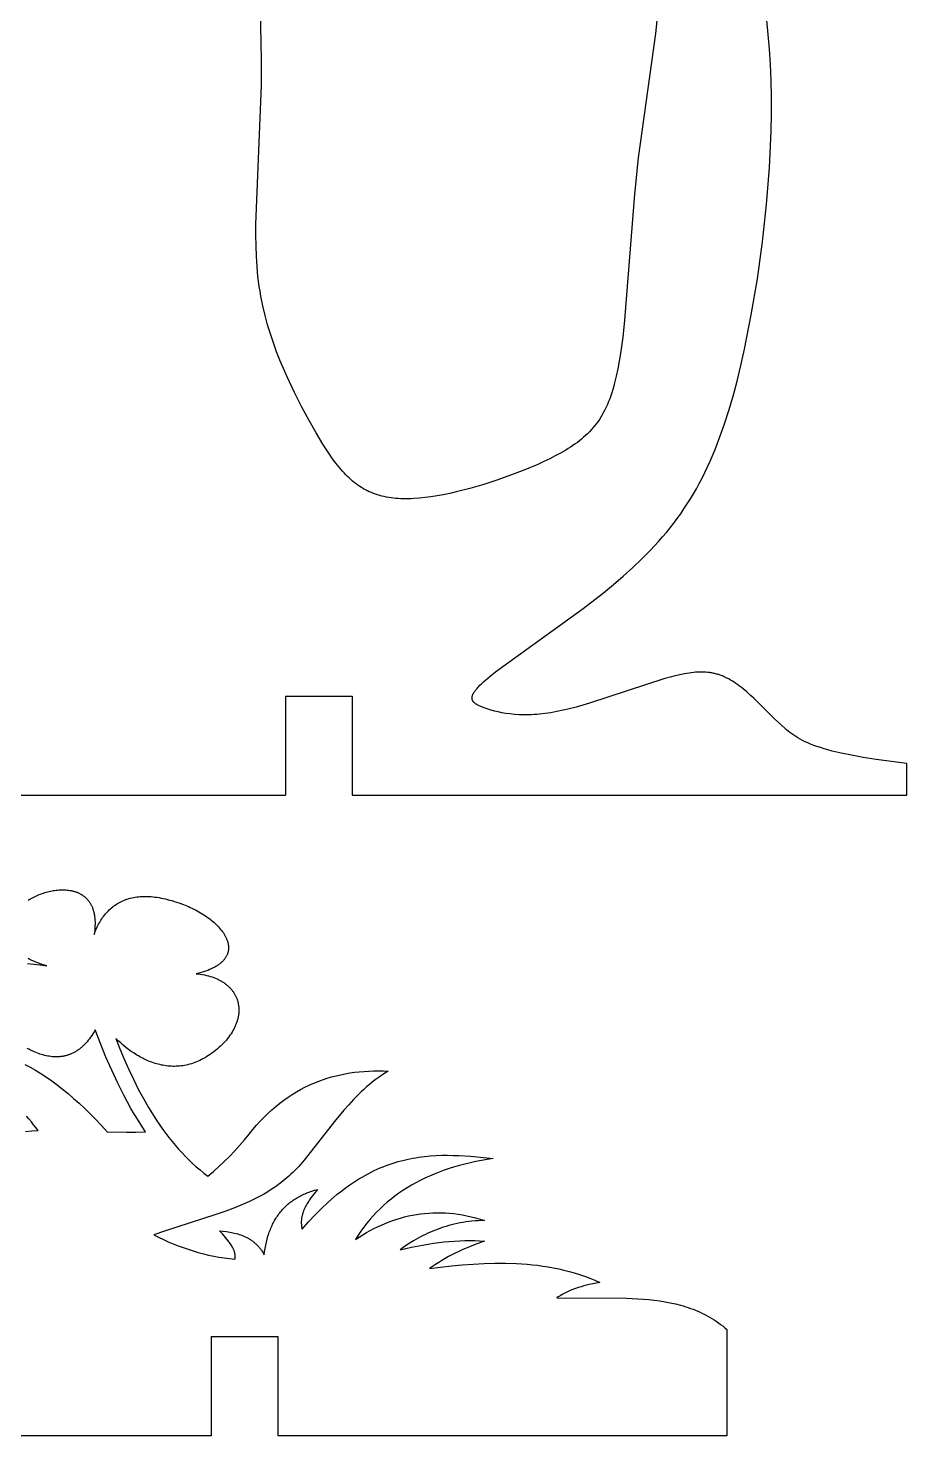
# Model space of a CAD drawing. Extents: x 7 to 176, y 5 to 122.
# Drawn here: x 106.7 to 143.3, y 4.6 to 63.4 of the extents above; entities that cross this region are included whole.
import ezdxf

# ---------------------------------------------------------------- set-up
doc = ezdxf.new("R2010")
doc.units = 0
doc.layers.get('0').update_dxf_attribs({"linetype": 'CONTINUOUS'})

msp = doc.modelspace()

# ---------------------------------------------------------------- linework, layer by layer
at = {"linetype": 'CONTINUOUS'}
for p, q in [((117.388, 35.513), (120.168, 35.513)), ((117.388, 35.513), (117.388, 31.369)), ((120.168, 35.513), (120.168, 31.369)), ((114.289, 8.776), (117.069, 8.776)), ((114.289, 8.776), (114.289, 4.632)), ((117.069, 8.776), (117.069, 4.632))]:
    msp.add_line(p, q, dxfattribs=at)
at = {"color": 7, "linetype": 'CONTINUOUS'}
for points in [[(132.9, 63.845), (132.832, 63.171), (132.112, 57.978), (131.957, 56.467), (131.535, 51.202), (131.459, 50.49), (131.368, 49.811), (131.315, 49.485), (131.257, 49.171), (131.194, 48.869), (131.124, 48.58), (131.087, 48.44), (131.047, 48.304), (131.006, 48.172), (130.963, 48.044), (130.918, 47.92), (130.871, 47.8), (130.822, 47.684), (130.772, 47.571), (130.719, 47.462), (130.663, 47.356), (130.606, 47.254), (130.547, 47.155), (130.485, 47.059), (130.421, 46.965), (130.356, 46.875), (130.287, 46.788), (130.217, 46.702), (130.144, 46.62), (130.069, 46.54), (129.992, 46.462), (129.912, 46.386), (129.83, 46.312), (129.745, 46.24), (129.658, 46.169), (129.569, 46.101), (129.477, 46.033), (129.382, 45.968), (129.285, 45.903), (129.185, 45.84), (129.083, 45.777), (128.871, 45.655), (128.648, 45.535), (128.414, 45.417), (128.169, 45.3), (127.914, 45.184), (127.38, 44.957), (126.82, 44.739), (126.244, 44.534), (125.663, 44.346), (125.084, 44.178), (124.518, 44.033), (124.243, 43.97), (123.974, 43.914), (123.714, 43.866), (123.461, 43.826), (123.216, 43.794), (122.978, 43.769), (122.747, 43.753), (122.635, 43.748), (122.524, 43.745), (122.415, 43.745), (122.308, 43.746), (122.202, 43.75), (122.098, 43.756), (121.996, 43.764), (121.895, 43.775), (121.796, 43.787), (121.699, 43.802), (121.603, 43.819), (121.508, 43.839), (121.415, 43.861), (121.324, 43.885), (121.234, 43.912), (121.146, 43.941), (121.059, 43.973), (120.973, 44.007), (120.889, 44.043), (120.807, 44.082), (120.725, 44.124), (120.645, 44.168), (120.566, 44.214), (120.489, 44.264), (120.413, 44.316), (120.338, 44.37), (120.263, 44.427), (120.19, 44.487), (120.118, 44.549), (120.046, 44.614), (119.975, 44.682), (119.905, 44.752), (119.836, 44.825), (119.766, 44.901), (119.698, 44.98), (119.63, 45.061), (119.562, 45.145), (119.494, 45.232), (119.359, 45.414), (119.224, 45.608), (119.088, 45.813), (118.952, 46.029), (118.672, 46.497), (118.382, 47.013), (118.077, 47.577), (117.766, 48.186), (117.458, 48.837), (117.308, 49.178), (117.162, 49.527), (117.022, 49.886), (116.888, 50.253), (116.763, 50.628), (116.647, 51.011), (116.541, 51.401), (116.446, 51.799), (116.364, 52.202), (116.329, 52.406), (116.297, 52.612), (116.268, 52.819), (116.243, 53.027), (116.204, 53.448), (116.177, 53.875), (116.162, 54.308), (116.156, 54.747), (116.159, 55.191), (116.392, 61.015), (116.39, 62.063), (116.343, 64.153)], [(143.314, 32.693), (142.037, 32.864), (141.495, 32.95), (141.01, 33.038), (140.579, 33.127), (140.197, 33.218), (140.023, 33.264), (139.86, 33.31), (139.707, 33.358), (139.563, 33.405), (139.428, 33.454), (139.301, 33.503), (139.182, 33.554), (139.07, 33.605), (138.964, 33.656), (138.865, 33.709), (138.771, 33.763), (138.682, 33.818), (138.598, 33.873), (138.517, 33.93), (138.439, 33.988), (138.364, 34.047), (138.291, 34.108), (138.22, 34.17), (138.079, 34.297), (137.797, 34.567), (136.932, 35.417), (136.784, 35.553), (136.636, 35.684), (136.487, 35.809), (136.412, 35.868), (136.337, 35.926), (136.262, 35.982), (136.186, 36.035), (136.11, 36.087), (136.034, 36.135), (135.958, 36.181), (135.881, 36.225), (135.804, 36.265), (135.727, 36.302), (135.689, 36.319), (135.65, 36.336), (135.611, 36.352), (135.572, 36.367), (135.533, 36.381), (135.494, 36.394), (135.455, 36.407), (135.416, 36.419), (135.376, 36.43), (135.337, 36.44), (135.297, 36.45), (135.257, 36.459), (135.217, 36.467), (135.177, 36.475), (135.136, 36.482), (135.096, 36.488), (135.014, 36.498), (134.931, 36.505), (134.847, 36.51), (134.763, 36.512), (134.677, 36.512), (134.59, 36.509), (134.502, 36.503), (134.413, 36.496), (134.323, 36.486), (134.23, 36.473), (134.137, 36.459), (134.042, 36.442), (133.847, 36.403), (133.645, 36.355), (133.436, 36.301), (133.219, 36.239), (130.068, 35.208), (129.514, 35.05), (129.243, 34.98), (128.977, 34.917), (128.718, 34.863), (128.466, 34.817), (128.222, 34.781), (127.987, 34.755), (127.873, 34.746), (127.761, 34.738), (127.651, 34.733), (127.543, 34.729), (127.438, 34.728), (127.334, 34.728), (127.233, 34.73), (127.134, 34.734), (126.943, 34.746), (126.76, 34.764), (126.586, 34.788), (126.421, 34.816), (126.265, 34.847), (126.117, 34.883), (125.978, 34.921), (125.848, 34.961), (125.727, 35.002), (125.615, 35.045), (125.562, 35.066), (125.512, 35.088), (125.465, 35.11), (125.442, 35.121), (125.42, 35.132), (125.399, 35.144), (125.378, 35.155), (125.358, 35.167), (125.339, 35.179), (125.322, 35.191), (125.304, 35.204), (125.296, 35.21), (125.288, 35.216), (125.281, 35.223), (125.273, 35.229), (125.266, 35.236), (125.259, 35.243), (125.252, 35.249), (125.246, 35.256), (125.239, 35.263), (125.233, 35.27), (125.228, 35.277), (125.222, 35.284), (125.217, 35.292), (125.212, 35.299), (125.208, 35.307), (125.203, 35.314), (125.199, 35.322), (125.195, 35.33), (125.193, 35.333), (125.192, 35.337), (125.19, 35.341), (125.188, 35.345), (125.187, 35.349), (125.186, 35.353), (125.184, 35.358), (125.183, 35.362), (125.182, 35.366), (125.181, 35.37), (125.179, 35.374), (125.178, 35.378), (125.178, 35.383), (125.177, 35.387), (125.176, 35.391), (125.175, 35.396), (125.175, 35.4), (125.174, 35.404), (125.174, 35.409), (125.174, 35.413), (125.173, 35.418), (125.173, 35.422), (125.173, 35.427), (125.173, 35.431), (125.173, 35.436), (125.173, 35.441), (125.174, 35.45), (125.174, 35.46), (125.176, 35.469), (125.177, 35.479), (125.179, 35.489), (125.181, 35.499), (125.184, 35.509), (125.187, 35.52), (125.19, 35.53), (125.193, 35.541), (125.198, 35.552), (125.202, 35.563), (125.206, 35.574), (125.212, 35.585), (125.217, 35.597), (125.223, 35.609), (125.229, 35.62), (125.236, 35.632), (125.243, 35.645), (125.258, 35.669), (125.275, 35.695), (125.293, 35.721), (125.313, 35.748), (125.335, 35.776), (125.358, 35.805), (125.383, 35.834), (125.41, 35.864), (125.438, 35.895), (125.501, 35.96), (125.571, 36.028), (125.648, 36.1), (125.734, 36.175), (125.929, 36.339), (126.157, 36.519), (126.715, 36.932), (129.807, 39.16), (130.658, 39.825), (131.076, 40.168), (131.484, 40.518), (131.88, 40.874), (132.259, 41.233), (132.619, 41.597), (132.792, 41.781), (132.96, 41.966), (133.124, 42.153), (133.283, 42.342), (133.438, 42.534), (133.589, 42.727), (133.736, 42.923), (133.879, 43.122), (134.017, 43.324), (134.153, 43.53), (134.284, 43.739), (134.412, 43.951), (134.536, 44.168), (134.657, 44.388), (134.775, 44.613), (134.89, 44.842), (135.002, 45.077), (135.11, 45.316), (135.32, 45.81), (135.519, 46.327), (135.708, 46.868), (135.889, 47.435), (136.062, 48.03), (136.229, 48.654), (136.389, 49.308), (136.542, 49.99), (136.826, 51.424), (137.077, 52.927), (137.29, 54.473), (137.461, 56.032), (137.584, 57.579), (137.654, 59.086), (137.669, 59.816), (137.669, 60.525), (137.653, 61.21), (137.624, 61.873), (137.582, 62.511), (137.529, 63.127), (137.467, 63.719)], [(120.168, 31.369), (143.314, 31.369), (143.314, 32.693)], [(86.107, 31.369), (117.388, 31.369)], [(106.654, 26.994), (106.731, 27.038), (106.812, 27.081), (106.895, 27.123), (106.95, 27.15), (107.006, 27.176), (107.062, 27.2), (107.119, 27.223), (107.176, 27.246), (107.234, 27.267), (107.292, 27.287), (107.351, 27.305), (107.41, 27.323), (107.468, 27.339), (107.528, 27.354), (107.587, 27.367), (107.646, 27.38), (107.705, 27.39), (107.764, 27.4), (107.824, 27.408), (107.882, 27.414), (107.941, 27.419), (107.999, 27.423), (108.057, 27.424), (108.115, 27.425), (108.172, 27.423), (108.229, 27.42), (108.285, 27.416), (108.34, 27.41), (108.395, 27.402), (108.449, 27.392), (108.475, 27.386), (108.502, 27.38), (108.528, 27.374), (108.554, 27.367), (108.58, 27.36), (108.605, 27.352), (108.631, 27.344), (108.656, 27.335), (108.681, 27.326), (108.705, 27.316), (108.73, 27.306), (108.753, 27.296), (108.777, 27.284), (108.801, 27.273), (108.824, 27.261), (108.847, 27.248), (108.869, 27.235), (108.891, 27.222), (108.913, 27.208), (108.935, 27.193), (108.956, 27.178), (108.977, 27.162), (108.997, 27.146), (109.017, 27.13), (109.037, 27.112), (109.057, 27.095), (109.076, 27.076), (109.094, 27.058), (109.112, 27.038), (109.13, 27.019), (109.148, 26.998), (109.165, 26.977), (109.181, 26.956), (109.197, 26.934), (109.213, 26.911), (109.228, 26.888), (109.243, 26.864), (109.257, 26.84), (109.271, 26.815), (109.285, 26.79), (109.298, 26.764), (109.31, 26.737), (109.322, 26.71), (109.333, 26.682), (109.344, 26.654), (109.354, 26.625), (109.364, 26.595), (109.374, 26.565), (109.382, 26.534), (109.391, 26.503), (109.399, 26.471), (109.406, 26.438), (109.412, 26.405), (109.418, 26.371), (109.424, 26.337), (109.428, 26.302), (109.433, 26.266), (109.436, 26.229), (109.439, 26.192), (109.442, 26.155), (109.445, 26.077), (109.445, 25.997), (109.443, 25.915), (109.438, 25.83), (109.431, 25.742), (109.42, 25.651), (109.407, 25.558), (109.431, 25.623), (109.455, 25.687), (109.481, 25.75), (109.508, 25.812), (109.535, 25.873), (109.564, 25.933), (109.595, 25.991), (109.626, 26.049), (109.658, 26.105), (109.692, 26.16), (109.726, 26.214), (109.762, 26.266), (109.799, 26.317), (109.837, 26.367), (109.877, 26.416), (109.917, 26.463), (109.959, 26.509), (110.002, 26.553), (110.046, 26.596), (110.091, 26.637), (110.138, 26.678), (110.185, 26.716), (110.234, 26.753), (110.284, 26.789), (110.336, 26.823), (110.388, 26.855), (110.442, 26.886), (110.497, 26.915), (110.553, 26.943), (110.611, 26.969), (110.669, 26.994), (110.729, 27.016), (110.791, 27.037), (110.853, 27.056), (110.917, 27.074), (110.982, 27.09), (111.048, 27.103), (111.116, 27.115), (111.185, 27.126), (111.255, 27.134), (111.326, 27.141), (111.399, 27.145), (111.473, 27.148), (111.549, 27.149), (111.625, 27.147), (111.704, 27.144), (111.783, 27.139), (111.864, 27.132), (111.945, 27.122), (112.029, 27.111), (112.114, 27.098), (112.2, 27.082), (112.287, 27.064), (112.376, 27.044), (112.466, 27.022), (112.557, 26.998), (112.65, 26.972), (112.745, 26.943), (112.937, 26.879), (113.136, 26.806), (113.339, 26.723), (113.415, 26.69), (113.49, 26.655), (113.564, 26.62), (113.637, 26.583), (113.709, 26.546), (113.779, 26.507), (113.848, 26.467), (113.916, 26.426), (113.982, 26.384), (114.047, 26.341), (114.11, 26.298), (114.172, 26.253), (114.232, 26.208), (114.29, 26.162), (114.346, 26.116), (114.401, 26.068), (114.454, 26.02), (114.504, 25.972), (114.553, 25.923), (114.6, 25.874), (114.644, 25.824), (114.686, 25.774), (114.726, 25.724), (114.764, 25.673), (114.799, 25.622), (114.816, 25.596), (114.832, 25.571), (114.847, 25.545), (114.862, 25.519), (114.876, 25.494), (114.89, 25.468), (114.903, 25.442), (114.915, 25.416), (114.926, 25.391), (114.937, 25.365), (114.948, 25.339), (114.957, 25.313), (114.966, 25.288), (114.974, 25.262), (114.981, 25.236), (114.988, 25.211), (114.994, 25.185), (114.999, 25.16), (115.003, 25.134), (115.007, 25.109), (115.01, 25.083), (115.012, 25.058), (115.013, 25.033), (115.014, 25.008), (115.013, 24.983), (115.012, 24.958), (115.01, 24.933), (115.008, 24.908), (115.004, 24.883), (115, 24.859), (114.995, 24.834), (114.989, 24.81), (114.982, 24.786), (114.974, 24.762), (114.965, 24.738), (114.956, 24.714), (114.946, 24.69), (114.934, 24.667), (114.922, 24.643), (114.909, 24.62), (114.895, 24.597), (114.88, 24.575), (114.864, 24.552), (114.848, 24.529), (114.83, 24.507), (114.811, 24.485), (114.792, 24.463), (114.771, 24.442), (114.75, 24.42), (114.727, 24.399), (114.704, 24.378), (114.679, 24.358), (114.653, 24.337), (114.627, 24.317), (114.599, 24.297), (114.571, 24.277), (114.541, 24.258), (114.51, 24.239), (114.479, 24.22), (114.446, 24.201), (114.412, 24.183), (114.377, 24.165), (114.341, 24.147), (114.304, 24.129), (114.227, 24.095), (114.145, 24.063), (114.059, 24.031), (113.968, 24.001), (113.872, 23.972), (113.772, 23.945), (113.667, 23.919), (113.757, 23.91), (113.845, 23.899), (113.931, 23.885), (114.015, 23.87), (114.096, 23.852), (114.175, 23.832), (114.252, 23.81), (114.327, 23.786), (114.399, 23.76), (114.47, 23.733), (114.504, 23.718), (114.537, 23.703), (114.57, 23.688), (114.603, 23.672), (114.635, 23.656), (114.666, 23.639), (114.697, 23.622), (114.727, 23.604), (114.756, 23.586), (114.785, 23.568), (114.814, 23.549), (114.841, 23.53), (114.868, 23.511), (114.895, 23.491), (114.921, 23.47), (114.946, 23.45), (114.971, 23.429), (114.995, 23.407), (115.019, 23.385), (115.041, 23.363), (115.064, 23.341), (115.085, 23.318), (115.107, 23.295), (115.127, 23.271), (115.147, 23.247), (115.166, 23.223), (115.185, 23.199), (115.202, 23.174), (115.22, 23.149), (115.237, 23.124), (115.253, 23.098), (115.268, 23.072), (115.283, 23.046), (115.297, 23.02), (115.311, 22.993), (115.324, 22.966), (115.336, 22.939), (115.348, 22.912), (115.359, 22.884), (115.369, 22.856), (115.379, 22.828), (115.388, 22.799), (115.396, 22.771), (115.404, 22.742), (115.411, 22.713), (115.417, 22.684), (115.423, 22.654), (115.428, 22.625), (115.433, 22.595), (115.437, 22.565), (115.44, 22.535), (115.442, 22.504), (115.444, 22.474), (115.445, 22.443), (115.446, 22.412), (115.446, 22.382), (115.445, 22.35), (115.443, 22.319), (115.441, 22.288), (115.438, 22.257), (115.435, 22.225), (115.43, 22.193), (115.425, 22.161), (115.42, 22.13), (115.413, 22.098), (115.406, 22.066), (115.399, 22.033), (115.39, 22.001), (115.381, 21.969), (115.372, 21.937), (115.361, 21.904), (115.35, 21.872), (115.338, 21.839), (115.325, 21.807), (115.312, 21.774), (115.298, 21.741), (115.284, 21.709), (115.268, 21.676), (115.235, 21.611), (115.199, 21.545), (115.161, 21.48), (115.119, 21.415), (115.075, 21.35), (115.028, 21.285), (114.977, 21.22), (114.924, 21.155), (114.868, 21.091), (114.809, 21.027), (114.747, 20.964), (114.681, 20.901), (114.613, 20.839), (114.542, 20.777), (114.468, 20.715), (114.396, 20.659), (114.324, 20.605), (114.252, 20.554), (114.18, 20.506), (114.108, 20.46), (114.036, 20.417), (113.964, 20.377), (113.893, 20.339), (113.821, 20.304), (113.749, 20.271), (113.677, 20.241), (113.606, 20.213), (113.534, 20.187), (113.463, 20.164), (113.392, 20.143), (113.321, 20.125), (113.25, 20.109), (113.179, 20.095), (113.109, 20.083), (113.038, 20.073), (112.968, 20.066), (112.898, 20.06), (112.828, 20.057), (112.759, 20.055), (112.69, 20.055), (112.621, 20.058), (112.552, 20.062), (112.484, 20.068), (112.415, 20.076), (112.348, 20.086), (112.28, 20.098), (112.213, 20.111), (112.146, 20.126), (112.08, 20.142), (112.014, 20.16), (111.948, 20.18), (111.883, 20.201), (111.818, 20.224), (111.753, 20.248), (111.689, 20.274), (111.625, 20.301), (111.562, 20.329), (111.5, 20.359), (111.437, 20.39), (111.376, 20.422), (111.314, 20.455), (111.254, 20.49), (111.193, 20.526), (111.075, 20.601), (110.958, 20.679), (110.844, 20.762), (110.732, 20.848), (110.623, 20.938), (110.516, 21.031), (110.412, 21.126), (110.311, 21.224), (110.486, 20.784), (110.667, 20.352), (110.854, 19.929), (111.049, 19.514), (111.251, 19.109), (111.462, 18.715), (111.682, 18.331), (111.911, 17.959), (112.029, 17.777), (112.15, 17.599), (112.274, 17.423), (112.4, 17.251), (112.529, 17.083), (112.661, 16.918), (112.796, 16.756), (112.934, 16.598), (113.075, 16.443), (113.219, 16.293), (113.366, 16.146), (113.517, 16.003), (113.671, 15.864), (113.828, 15.729), (113.989, 15.599), (114.154, 15.472), (114.386, 15.67), (114.614, 15.874), (114.837, 16.083), (115.055, 16.298), (115.268, 16.52), (115.475, 16.749), (115.677, 16.984), (115.874, 17.226), (116.026, 17.414), (116.181, 17.595), (116.338, 17.767), (116.497, 17.932), (116.659, 18.09), (116.822, 18.24), (116.988, 18.382), (117.156, 18.517), (117.326, 18.646), (117.498, 18.767), (117.672, 18.881), (117.847, 18.988), (118.024, 19.089), (118.204, 19.183), (118.385, 19.27), (118.567, 19.351), (118.751, 19.426), (118.937, 19.494), (119.124, 19.557), (119.312, 19.613), (119.502, 19.663), (119.694, 19.708), (119.886, 19.746), (120.08, 19.779), (120.275, 19.807), (120.471, 19.829), (120.668, 19.846), (120.867, 19.858), (121.066, 19.864), (121.266, 19.865), (121.467, 19.862), (121.669, 19.854), (121.529, 19.764), (121.395, 19.673), (121.264, 19.581), (121.137, 19.486), (121.014, 19.39), (120.894, 19.293), (120.777, 19.194), (120.663, 19.093), (120.552, 18.99), (120.444, 18.886), (120.233, 18.672), (120.028, 18.451), (119.829, 18.224), (119.437, 17.747), (118.177, 16.146), (118.1, 16.054), (118.022, 15.964), (117.943, 15.876), (117.863, 15.791), (117.782, 15.708), (117.701, 15.628), (117.618, 15.55), (117.534, 15.473), (117.45, 15.4), (117.365, 15.328), (117.279, 15.258), (117.192, 15.19), (117.104, 15.124), (117.015, 15.06), (116.836, 14.938), (116.653, 14.822), (116.468, 14.712), (116.28, 14.609), (116.089, 14.51), (115.896, 14.417), (115.7, 14.329), (115.503, 14.244), (115.302, 14.164), (114.896, 14.012), (114.483, 13.869), (112.34, 13.177), (111.903, 13.018), (112.1, 12.92), (112.299, 12.826), (112.5, 12.735), (112.704, 12.649), (112.909, 12.567), (113.117, 12.49), (113.326, 12.418), (113.537, 12.35), (113.75, 12.288), (113.964, 12.231), (114.18, 12.179), (114.398, 12.133), (114.617, 12.092), (114.837, 12.058), (115.059, 12.029), (115.282, 12.007), (115.284, 12.017), (115.286, 12.026), (115.287, 12.036), (115.289, 12.045), (115.29, 12.055), (115.291, 12.065), (115.292, 12.074), (115.293, 12.084), (115.293, 12.103), (115.294, 12.122), (115.293, 12.141), (115.292, 12.161), (115.29, 12.18), (115.288, 12.199), (115.285, 12.219), (115.282, 12.238), (115.278, 12.257), (115.273, 12.277), (115.268, 12.296), (115.263, 12.315), (115.256, 12.335), (115.25, 12.354), (115.243, 12.373), (115.235, 12.393), (115.227, 12.412), (115.219, 12.431), (115.21, 12.45), (115.2, 12.469), (115.181, 12.508), (115.159, 12.546), (115.136, 12.584), (115.112, 12.622), (115.087, 12.66), (115.061, 12.698), (115.033, 12.735), (115.005, 12.772), (114.947, 12.845), (114.886, 12.918), (114.76, 13.058), (114.636, 13.192), (114.781, 13.178), (114.924, 13.161), (114.994, 13.15), (115.064, 13.139), (115.132, 13.126), (115.201, 13.112), (115.268, 13.096), (115.334, 13.079), (115.4, 13.06), (115.465, 13.04), (115.528, 13.018), (115.591, 12.994), (115.653, 12.968), (115.713, 12.941), (115.773, 12.911), (115.802, 12.896), (115.831, 12.88), (115.86, 12.863), (115.888, 12.846), (115.916, 12.829), (115.944, 12.81), (115.972, 12.792), (115.999, 12.772), (116.025, 12.753), (116.052, 12.732), (116.078, 12.711), (116.104, 12.689), (116.129, 12.667), (116.154, 12.644), (116.179, 12.621), (116.203, 12.597), (116.227, 12.572), (116.251, 12.546), (116.274, 12.52), (116.297, 12.493), (116.319, 12.466), (116.342, 12.438), (116.363, 12.409), (116.384, 12.379), (116.405, 12.349), (116.426, 12.318), (116.446, 12.286), (116.465, 12.254), (116.484, 12.221), (116.503, 12.187), (116.521, 12.324), (116.541, 12.458), (116.566, 12.589), (116.593, 12.716), (116.624, 12.84), (116.658, 12.961), (116.696, 13.078), (116.716, 13.135), (116.737, 13.192), (116.759, 13.247), (116.781, 13.302), (116.805, 13.356), (116.829, 13.409), (116.854, 13.462), (116.88, 13.513), (116.907, 13.564), (116.934, 13.614), (116.963, 13.662), (116.992, 13.711), (117.022, 13.758), (117.053, 13.804), (117.085, 13.85), (117.118, 13.895), (117.152, 13.939), (117.186, 13.982), (117.221, 14.024), (117.257, 14.065), (117.294, 14.106), (117.332, 14.145), (117.37, 14.184), (117.41, 14.222), (117.45, 14.259), (117.491, 14.296), (117.533, 14.331), (117.576, 14.366), (117.619, 14.4), (117.664, 14.433), (117.709, 14.465), (117.755, 14.496), (117.802, 14.527), (117.85, 14.556), (117.899, 14.585), (117.948, 14.613), (117.998, 14.64), (118.05, 14.666), (118.102, 14.692), (118.154, 14.716), (118.208, 14.74), (118.263, 14.763), (118.318, 14.785), (118.374, 14.806), (118.431, 14.826), (118.489, 14.846), (118.608, 14.882), (118.729, 14.915), (118.572, 14.722), (118.497, 14.624), (118.426, 14.526), (118.392, 14.477), (118.359, 14.427), (118.327, 14.378), (118.297, 14.328), (118.268, 14.278), (118.241, 14.227), (118.215, 14.177), (118.19, 14.126), (118.167, 14.074), (118.146, 14.023), (118.127, 13.971), (118.118, 13.945), (118.11, 13.919), (118.102, 13.893), (118.095, 13.867), (118.088, 13.84), (118.082, 13.814), (118.076, 13.787), (118.071, 13.761), (118.066, 13.734), (118.062, 13.707), (118.059, 13.68), (118.056, 13.653), (118.054, 13.626), (118.052, 13.599), (118.051, 13.572), (118.05, 13.544), (118.051, 13.517), (118.051, 13.489), (118.053, 13.461), (118.055, 13.433), (118.058, 13.405), (118.062, 13.377), (118.066, 13.349), (118.071, 13.321), (118.077, 13.292), (118.083, 13.264), (118.355, 13.571), (118.624, 13.859), (118.892, 14.126), (119.158, 14.375), (119.29, 14.493), (119.421, 14.606), (119.552, 14.714), (119.683, 14.818), (119.813, 14.918), (119.943, 15.014), (120.072, 15.106), (120.201, 15.193), (120.33, 15.277), (120.458, 15.357), (120.586, 15.433), (120.713, 15.505), (120.84, 15.574), (120.967, 15.639), (121.093, 15.701), (121.219, 15.759), (121.344, 15.814), (121.469, 15.866), (121.594, 15.914), (121.719, 15.96), (121.843, 16.002), (121.967, 16.042), (122.09, 16.078), (122.213, 16.112), (122.336, 16.144), (122.459, 16.172), (122.582, 16.198), (122.704, 16.222), (122.826, 16.243), (122.947, 16.262), (123.19, 16.293), (123.432, 16.317), (123.673, 16.332), (123.913, 16.341), (124.153, 16.343), (124.392, 16.34), (124.63, 16.331), (125.106, 16.301), (126.054, 16.208), (125.811, 16.17), (125.572, 16.128), (125.337, 16.082), (125.106, 16.031), (124.879, 15.977), (124.655, 15.918), (124.436, 15.855), (124.221, 15.788), (124.009, 15.717), (123.802, 15.641), (123.598, 15.561), (123.399, 15.476), (123.204, 15.387), (123.013, 15.294), (122.826, 15.197), (122.643, 15.095), (122.465, 14.988), (122.291, 14.877), (122.121, 14.761), (121.955, 14.641), (121.794, 14.516), (121.637, 14.387), (121.484, 14.253), (121.336, 14.114), (121.192, 13.971), (121.052, 13.822), (120.917, 13.67), (120.786, 13.512), (120.66, 13.349), (120.539, 13.182), (120.421, 13.01), (120.309, 12.833), (120.461, 12.931), (120.614, 13.025), (120.768, 13.115), (120.922, 13.201), (121.078, 13.282), (121.235, 13.359), (121.393, 13.432), (121.551, 13.5), (121.711, 13.563), (121.872, 13.622), (122.033, 13.676), (122.196, 13.725), (122.36, 13.77), (122.525, 13.809), (122.691, 13.844), (122.858, 13.874), (123.027, 13.898), (123.196, 13.918), (123.367, 13.932), (123.539, 13.942), (123.711, 13.945), (123.886, 13.944), (124.061, 13.937), (124.237, 13.925), (124.415, 13.907), (124.594, 13.884), (124.774, 13.855), (124.956, 13.82), (125.139, 13.779), (125.323, 13.733), (125.508, 13.681), (125.695, 13.623), (125.561, 13.619), (125.428, 13.612), (125.298, 13.602), (125.169, 13.59), (125.042, 13.576), (124.917, 13.559), (124.794, 13.54), (124.672, 13.518), (124.552, 13.494), (124.434, 13.467), (124.317, 13.439), (124.202, 13.408), (124.088, 13.375), (123.976, 13.34), (123.865, 13.303), (123.756, 13.264), (123.648, 13.223), (123.542, 13.18), (123.437, 13.135), (123.333, 13.088), (123.23, 13.04), (123.129, 12.989), (123.029, 12.937), (122.93, 12.884), (122.735, 12.772), (122.545, 12.654), (122.359, 12.531), (122.176, 12.402), (122.647, 12.508), (123.109, 12.598), (123.562, 12.67), (123.786, 12.7), (124.007, 12.725), (124.226, 12.746), (124.443, 12.762), (124.658, 12.774), (124.87, 12.781), (125.08, 12.783), (125.287, 12.781), (125.492, 12.773), (125.695, 12.761), (125.377, 12.647), (125.067, 12.525), (124.766, 12.396), (124.619, 12.328), (124.474, 12.258), (124.331, 12.186), (124.191, 12.112), (124.053, 12.035), (123.917, 11.956), (123.783, 11.874), (123.652, 11.789), (123.523, 11.702), (123.397, 11.612), (124.312, 11.725), (124.768, 11.769), (125.222, 11.805), (125.675, 11.83), (126.127, 11.843), (126.576, 11.843), (127.023, 11.828), (127.246, 11.815), (127.469, 11.798), (127.69, 11.777), (127.911, 11.751), (128.132, 11.721), (128.351, 11.685), (128.57, 11.645), (128.789, 11.6), (129.006, 11.55), (129.223, 11.494), (129.439, 11.433), (129.654, 11.366), (129.868, 11.293), (130.082, 11.214), (130.294, 11.129), (130.506, 11.038), (130.282, 10.995), (130.057, 10.947), (129.945, 10.92), (129.833, 10.89), (129.721, 10.858), (129.609, 10.823), (129.496, 10.784), (129.384, 10.741), (129.272, 10.695), (129.16, 10.644), (129.047, 10.589), (128.991, 10.559), (128.935, 10.528), (128.879, 10.496), (128.823, 10.463), (128.767, 10.428), (128.711, 10.391), (131.62, 10.376), (132.09, 10.354), (132.322, 10.338), (132.551, 10.317), (132.779, 10.292), (133.004, 10.262), (133.227, 10.227), (133.446, 10.185), (133.663, 10.137), (133.877, 10.083), (133.982, 10.053), (134.087, 10.021), (134.191, 9.988), (134.294, 9.952), (134.396, 9.914), (134.498, 9.875), (134.598, 9.833), (134.697, 9.789), (134.796, 9.743), (134.893, 9.694), (134.989, 9.643), (135.085, 9.59), (135.179, 9.535), (135.272, 9.476), (135.364, 9.416), (135.455, 9.352), (135.544, 9.286), (135.633, 9.218), (135.72, 9.146), (135.807, 9.072), (135.807, 4.632), (135.807, 4.632), (117.069, 4.632)], [(106.628, 24.346), (106.755, 24.336), (106.885, 24.324), (107.019, 24.309), (107.157, 24.291), (107.441, 24.247), (107.342, 24.277), (107.246, 24.308), (107.153, 24.341), (107.062, 24.374), (106.975, 24.408), (106.89, 24.443), (106.808, 24.479), (106.728, 24.516), (106.652, 24.553)], [(106.516, 20.139), (106.74, 20.019), (106.964, 19.889), (107.189, 19.751), (107.414, 19.603), (107.64, 19.445), (107.867, 19.279), (108.094, 19.102), (108.322, 18.916), (108.552, 18.72), (108.782, 18.513), (109.014, 18.297), (109.247, 18.07), (109.482, 17.832), (109.719, 17.584), (109.957, 17.326), (110.753, 17.307), (111.151, 17.309), (111.548, 17.322), (111.391, 17.56), (111.238, 17.803), (111.088, 18.051), (110.942, 18.302), (110.661, 18.818), (110.394, 19.348), (110.14, 19.89), (109.899, 20.443), (109.671, 21.004), (109.454, 21.573), (109.407, 21.493), (109.36, 21.416), (109.312, 21.343), (109.263, 21.273), (109.213, 21.205), (109.163, 21.142), (109.112, 21.081), (109.06, 21.023), (109.008, 20.968), (108.956, 20.916), (108.929, 20.892), (108.902, 20.868), (108.875, 20.844), (108.848, 20.822), (108.821, 20.8), (108.794, 20.779), (108.766, 20.758), (108.738, 20.738), (108.711, 20.719), (108.683, 20.701), (108.654, 20.683), (108.626, 20.666), (108.598, 20.65), (108.57, 20.634), (108.541, 20.619), (108.512, 20.605), (108.483, 20.591), (108.454, 20.578), (108.425, 20.566), (108.396, 20.554), (108.367, 20.543), (108.337, 20.533), (108.308, 20.523), (108.278, 20.514), (108.248, 20.506), (108.218, 20.498), (108.188, 20.491), (108.158, 20.484), (108.128, 20.478), (108.098, 20.473), (108.067, 20.468), (108.037, 20.464), (108.006, 20.46), (107.975, 20.457), (107.944, 20.454), (107.913, 20.453), (107.882, 20.451), (107.851, 20.451), (107.82, 20.45), (107.789, 20.451), (107.757, 20.452), (107.726, 20.453), (107.663, 20.458), (107.599, 20.465), (107.536, 20.474), (107.471, 20.485), (107.407, 20.498), (107.343, 20.513), (107.278, 20.53), (107.213, 20.549), (107.147, 20.57), (107.082, 20.593), (107.016, 20.618), (106.95, 20.644), (106.884, 20.672), (106.818, 20.702), (106.751, 20.734), (106.685, 20.767), (106.618, 20.802)], [(106.538, 17.338), (106.802, 17.361), (107.066, 17.377), (106.977, 17.499), (106.884, 17.62), (106.788, 17.74), (106.688, 17.859), (106.585, 17.978)], [(114.289, 4.632), (31.443, 4.632)]]:
    msp.add_lwpolyline(points, dxfattribs=at)

doc.saveas('drawing.dxf')
